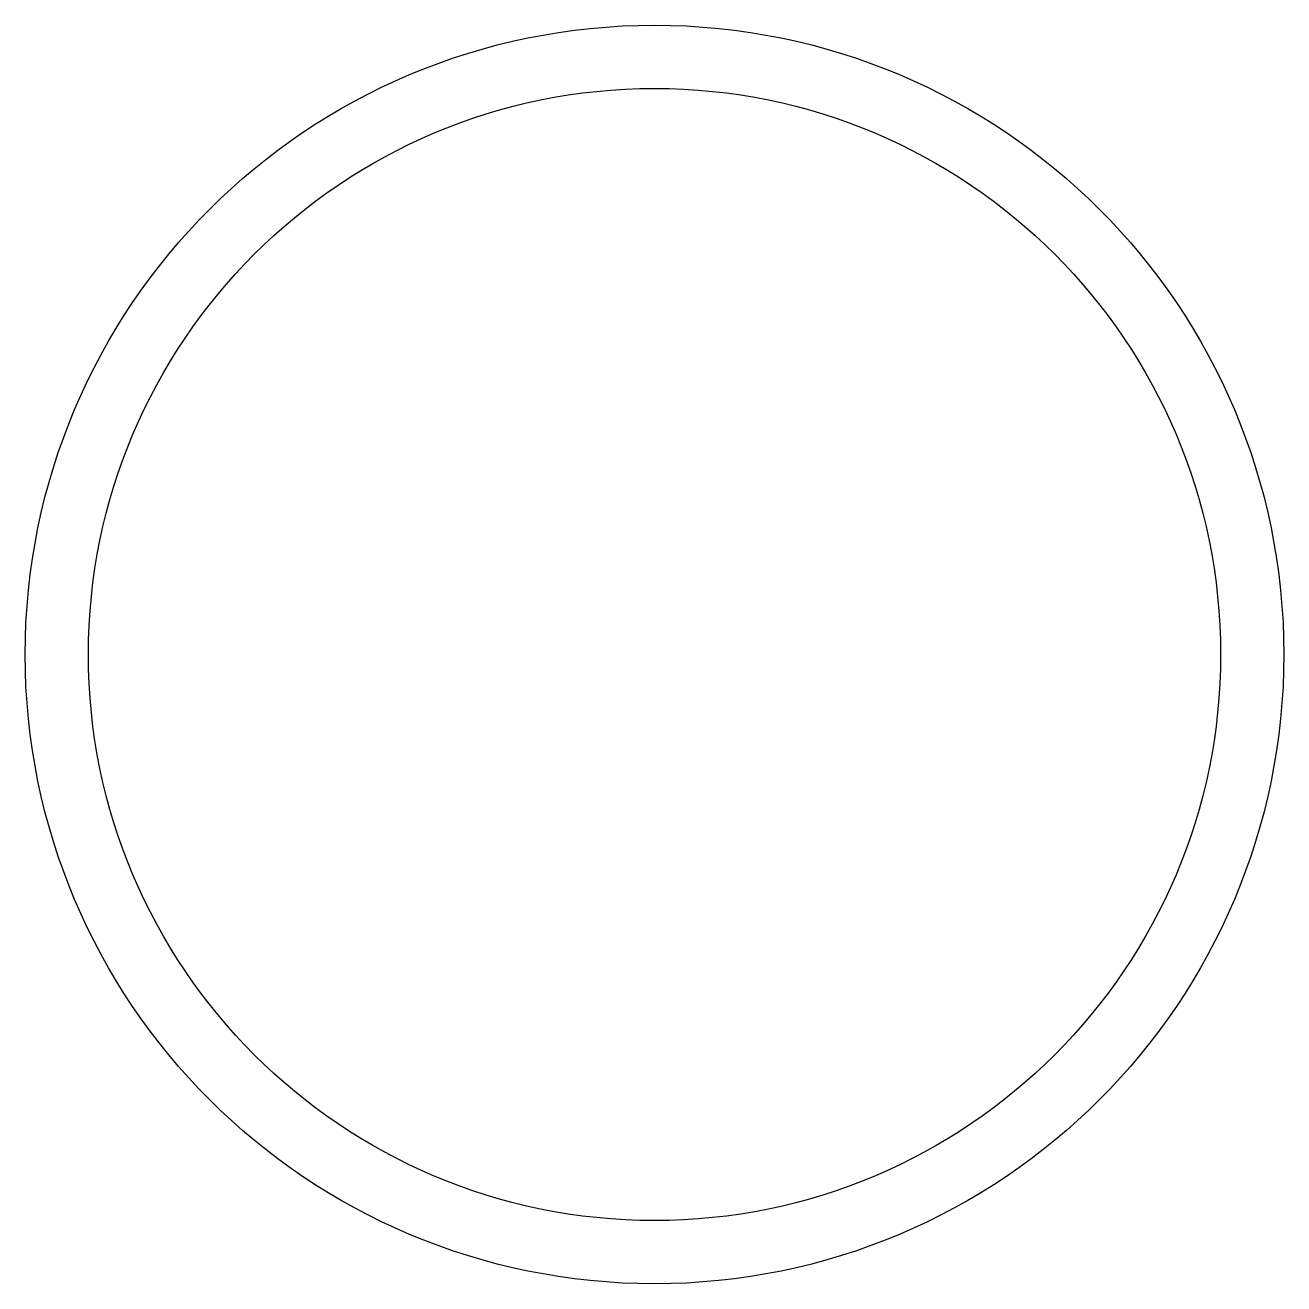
# Model space of a CAD drawing. Header units: millimetres. Extents: x -47.2 to 47.2, y -47.2 to 47.2.
import ezdxf

# ---------------------------------------------------------------- set-up
doc = ezdxf.new("R2010")
doc.units = ezdxf.units.MM
doc.layers.add('cutting', color=1, linetype='Continuous')

msp = doc.modelspace()

# ---------------------------------------------------------------- linework, layer by layer
at = {"layer": 'cutting', "color": 1}
for radius in [47.25, 42.5]:
    msp.add_circle((0, 0), radius, dxfattribs=at)

doc.saveas('drawing.dxf')
